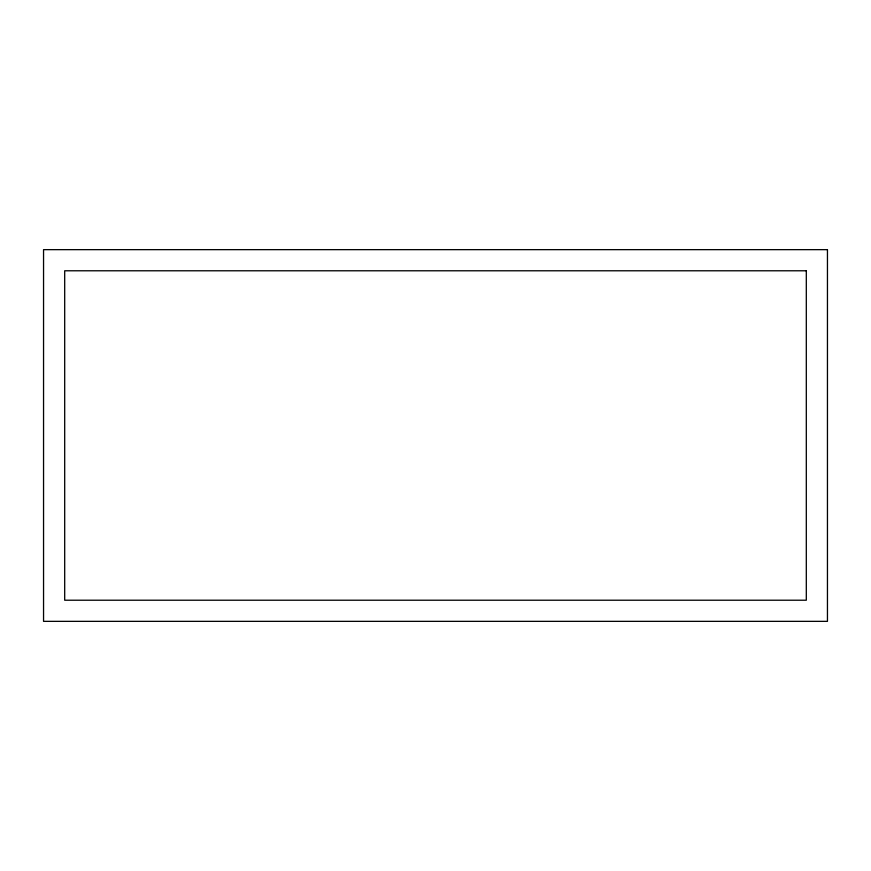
<?xml version="1.0" encoding="UTF-8"?>
<svg xmlns="http://www.w3.org/2000/svg" width="871" height="871" viewBox="0 0 871 871"><rect width="100%" height="100%" fill="white"/><g stroke="black" fill="none" stroke-linecap="round" stroke-linejoin="round"><path stroke-width="1.31" d="M827.45 249.65L43.55 249.65L43.55 621.35L827.45 621.35L827.45 249.65M806.306 270.783L64.694 270.783L64.694 600.217L806.306 600.217L806.306 270.783"/></g></svg>
